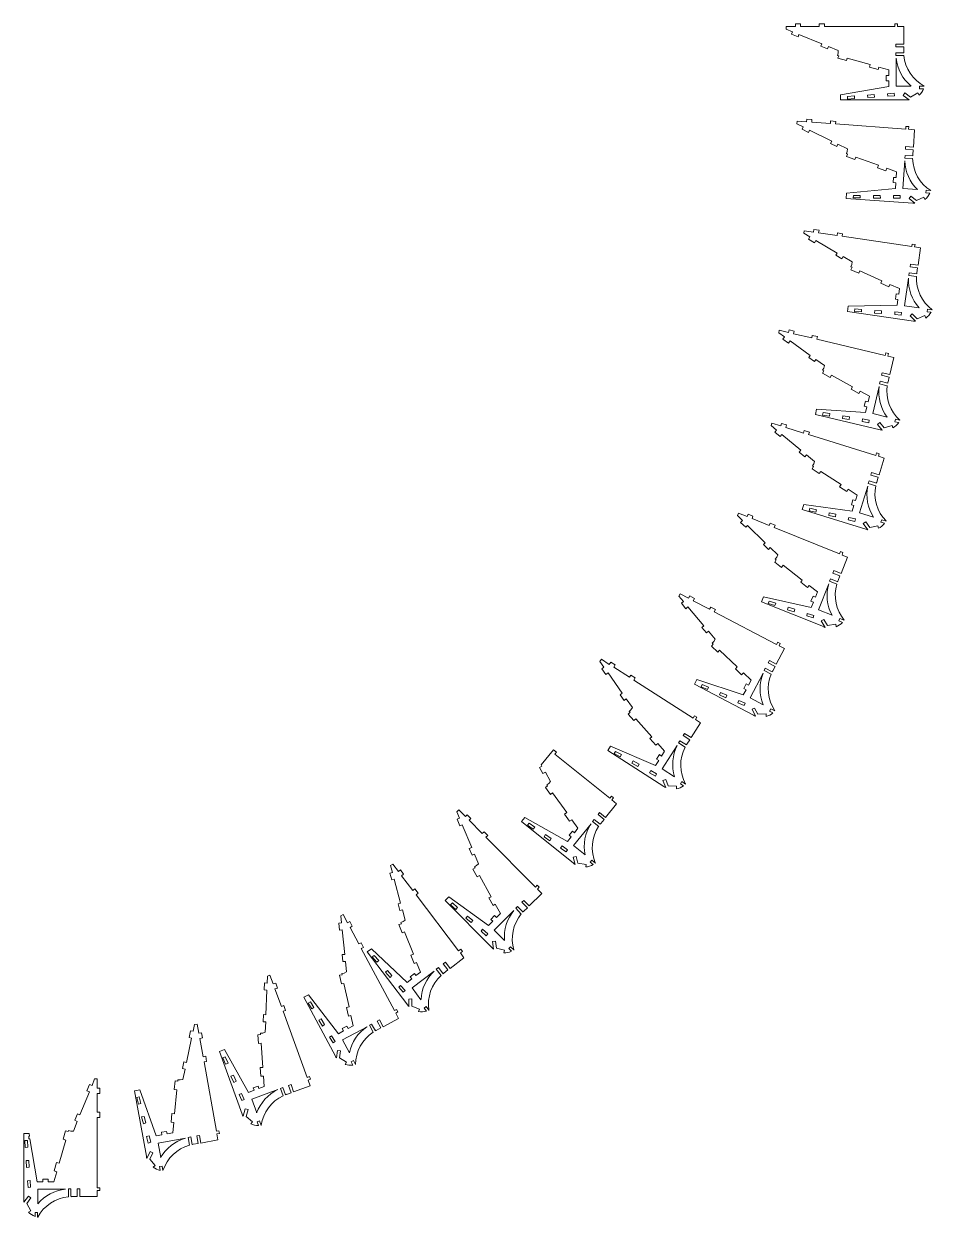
# Model space of a CAD drawing. Header units: millimetres. Extents: x -1109 to 903, y -367 to 2320.
# Drawn here: x -133 to 903, y -367 to 994 of the extents above; entities that cross this region are included whole.
import ezdxf

# ---------------------------------------------------------------- set-up
doc = ezdxf.new("R2010")
doc.units = ezdxf.units.MM

msp = doc.modelspace()

# ---------------------------------------------------------------- linework, layer by layer
at = {"color": 7, "linetype": 'Continuous', "lineweight": 15}
for p, q in [((747.4, 994.3), (747.4, 991.3)), ((753.4, 994.3), (747.4, 994.3)), ((753.4, 994.3), (753.4, 991.3)), ((774.6, 994.3), (774.6, 991.3)), ((780.6, 994.3), (774.6, 994.3)), ((780.6, 994.3), (780.6, 991.3)), ((860.9, 994.3), (860.9, 991.3)), ((864.1, 994.3), (860.9, 994.3)), ((864.1, 994.3), (864.1, 991.3)), ((736.7, 991.3), (736.7, 988.3)), ((747.4, 991.3), (736.7, 991.3)), ((736.7, 988.3), (744.1, 985.3)), ((742.9, 982.5), (744.1, 985.3)), ((750.4, 979.5), (742.9, 982.5)), ((750.4, 979.5), (751.5, 982.2)), ((751.5, 982.2), (777.6, 971.6)), ((774.6, 991.3), (753.4, 991.3)), ((860.9, 991.3), (780.6, 991.3)), ((871, 991.3), (864.1, 991.3)), ((871, 971.3), (871, 991.3)), ((776.5, 968.8), (777.6, 971.6)), ((783.9, 965.7), (776.5, 968.8)), ((783.9, 965.7), (785, 968.5)), ((785, 968.5), (796.1, 964)), ((862.2, 971.3), (871, 971.3)), ((862.2, 968.3), (862.2, 971.3)), ((871, 968.3), (862.2, 968.3)), ((871, 962.6), (871, 968.3)), ((796.1, 961), (795.3, 958.4)), ((795.3, 958.4), (796.8, 958)), ((795.9, 955.1), (796.8, 958)), ((805.6, 952.4), (795.9, 955.1)), ((796.1, 964), (796.1, 961)), ((805.6, 952.4), (806.4, 955.3)), ((806.4, 955.3), (832.9, 947.8)), ((862.2, 961.3), (871, 961.3)), ((862.2, 958.3), (862.2, 961.3)), ((871.2, 958.3), (862.2, 958.3)), ((862.5, 955.1), (862.5, 923.4)), ((832, 944.9), (832.9, 947.8)), ((841.7, 942.2), (832, 944.9)), ((841.7, 942.2), (842.5, 945.1)), ((842.5, 945.1), (854, 941.9)), ((854, 941.9), (854, 935.4)), ((851, 935.4), (851, 929.4)), ((854, 935.4), (851, 935.4)), ((851, 929.4), (854, 929.4)), ((854, 929.4), (854, 922.7)), ((854, 922.7), (798.9, 913.5)), ((798.9, 913.5), (798.9, 907.5)), ((814.7, 912.1), (806.9, 911.6)), ((814.9, 909.1), (814.7, 912.1)), ((837.4, 913.7), (829.7, 913.1)), ((829.7, 913.1), (829.9, 910.2)), ((837.8, 910.7), (837.4, 913.7)), ((860.2, 915.3), (852.4, 914.7)), ((852.4, 914.7), (852.8, 911.8)), ((852.8, 911.8), (860.4, 912.3)), ((860.4, 912.3), (860.2, 915.3)), ((862.5, 923.4), (879.3, 923.4)), ((872.4, 915.5), (870.4, 912.8)), ((870.4, 912.8), (877.4, 907.7)), ((878.9, 910.8), (872.4, 915.5)), ((887, 915.5), (878.9, 910.8)), ((888.6, 912.9), (887, 915.5)), ((894.3, 923.3), (889.1, 923.3)), ((889.1, 923.3), (889.1, 920.3)), ((889.1, 920.3), (893.5, 920.3)), ((798.9, 907.5), (875.1, 907.6)), ((806.9, 911.6), (806.9, 908.6)), ((806.9, 908.6), (814.9, 909.1)), ((829.9, 910.2), (837.8, 910.7)), ((760.4, 885.6), (760.1, 882.6)), ((766.3, 885.1), (760.4, 885.6)), ((766.3, 885.1), (766.1, 882.1)), ((749.5, 883.3), (749.2, 880.3)), ((749.2, 880.3), (756.4, 876.8)), ((760.1, 882.6), (749.5, 883.3)), ((755.1, 874.1), (756.4, 876.8)), ((762.2, 870.5), (755.1, 874.1)), ((762.2, 870.5), (763.6, 873.2)), ((763.6, 873.2), (788.9, 860.7)), ((787.3, 880.6), (766.1, 882.1)), ((787.5, 883.6), (787.3, 880.6)), ((793.5, 883.1), (787.5, 883.6)), ((793.5, 883.1), (793.3, 880.2)), ((873.3, 874.3), (793.3, 880.2)), ((873.5, 877.3), (873.3, 874.3)), ((876.8, 877.1), (873.5, 877.3)), ((876.8, 877.1), (876.6, 874.1)), ((883.4, 873.6), (876.6, 874.1)), ((882, 853.7), (883.4, 873.6)), ((787.5, 858), (788.9, 860.7)), ((794.7, 854.4), (787.5, 858)), ((794.7, 854.4), (796, 857.1)), ((796, 857.1), (806.8, 851.8)), ((806.6, 848.8), (805.6, 846.3)), ((805.6, 846.3), (807, 845.8)), ((805.9, 842.9), (807, 845.8)), ((806.8, 851.8), (806.6, 848.8)), ((872.2, 841.3), (872.5, 844.3)), ((872.5, 844.3), (881.3, 843.7)), ((873, 851.3), (873.2, 854.3)), ((881.8, 850.7), (873, 851.3)), ((873.2, 854.3), (882, 853.7)), ((881.3, 844.9), (881.8, 850.7)), ((815.3, 839.5), (805.9, 842.9)), ((815.3, 839.5), (816.4, 842.4)), ((816.4, 842.4), (842.2, 833)), ((841.2, 830.2), (842.2, 833)), ((872.3, 838.1), (870, 806.5)), ((881.2, 840.7), (872.2, 841.3)), ((850.6, 826.7), (841.2, 830.2)), ((850.6, 826.7), (851.6, 829.6)), ((851.6, 829.6), (862.9, 825.5)), ((859.5, 819.2), (859, 813.2)), ((862.4, 819), (859.5, 819.2)), ((862.9, 825.5), (862.4, 819)), ((861.5, 806.4), (805.9, 801.3)), ((859, 813.2), (862, 813)), ((862, 813), (861.5, 806.4)), ((870, 806.5), (886.8, 805.2)), ((896.6, 804.5), (896.3, 801.5)), ((901.8, 804.1), (896.6, 804.5)), ((805.9, 801.3), (805.5, 795.3)), ((805.5, 795.3), (881.4, 789.8)), ((813.7, 798.7), (813.5, 795.7)), ((813.5, 795.7), (821.5, 795.7)), ((821.5, 798.7), (813.7, 798.7)), ((821.5, 795.7), (821.5, 798.7)), ((844.3, 798.6), (836.5, 798.6)), ((836.5, 798.6), (836.5, 795.6)), ((836.5, 795.6), (844.5, 795.6)), ((844.5, 795.6), (844.3, 798.6)), ((867.1, 798.5), (859.3, 798.6)), ((859.3, 798.6), (859.5, 795.6)), ((859.5, 795.6), (867.1, 795.6)), ((867.1, 795.6), (867.1, 798.5)), ((879.3, 797.9), (877.1, 795.3)), ((877.1, 795.3), (883.7, 789.7)), ((885.5, 792.7), (879.3, 797.9)), ((893.9, 796.8), (885.5, 792.7)), ((895.2, 794.1), (893.9, 796.8)), ((896.3, 801.5), (900.7, 801.2)), ((757.4, 758.4), (756.9, 755.4)), ((756.9, 755.4), (763.8, 751.3)), ((768, 756.8), (757.4, 758.4)), ((762.3, 748.8), (763.8, 751.3)), ((769.2, 744.7), (762.3, 748.8)), ((768.4, 759.8), (768, 756.8)), ((774.4, 758.9), (768.4, 759.8)), ((774.4, 758.9), (773.9, 756)), ((794.9, 752.9), (773.9, 756)), ((795.4, 755.8), (794.9, 752.9)), ((801.3, 755), (795.4, 755.8)), ((801.3, 755), (800.9, 752)), ((880.2, 740.3), (800.9, 752)), ((769.2, 744.7), (770.7, 747.3)), ((770.7, 747.3), (795, 732.9)), ((880.7, 743.2), (880.2, 740.3)), ((883.9, 742.8), (880.7, 743.2)), ((883.9, 742.8), (883.4, 739.8)), ((890.3, 738.8), (883.4, 739.8)), ((887.4, 719), (890.3, 738.8)), ((793.5, 730.3), (795, 732.9)), ((800.4, 726.2), (793.5, 730.3)), ((800.4, 726.2), (801.9, 728.8)), ((801.9, 728.8), (812.2, 722.7)), ((812.2, 722.7), (811.8, 719.7)), ((811.8, 719.7), (810.6, 717.3)), ((810.6, 717.3), (812, 716.7)), ((810.7, 713.9), (812, 716.7)), ((819.9, 709.8), (810.7, 713.9)), ((819.9, 709.8), (821.1, 712.6)), ((821.1, 712.6), (846.2, 701.3)), ((876.7, 707.4), (877.2, 710.4)), ((877.2, 710.4), (885.9, 709.1)), ((878.2, 717.3), (878.6, 720.3)), ((886.9, 716), (878.2, 717.3)), ((878.6, 720.3), (887.4, 719)), ((886.1, 710.4), (886.9, 716)), ((845, 698.6), (846.2, 701.3)), ((854.1, 694.5), (845, 698.6)), ((854.1, 694.5), (855.3, 697.2)), ((855.3, 697.2), (866.3, 692.3)), ((876.6, 704.2), (872, 672.8)), ((885.7, 706.1), (876.7, 707.4)), ((862.3, 686.3), (861.5, 680.4)), ((865.3, 685.9), (862.3, 686.3)), ((866.3, 692.3), (865.3, 685.9)), ((807.6, 672.4), (806.7, 666.4)), ((863.5, 673.4), (807.6, 672.4)), ((815.2, 669.2), (814.8, 666.3)), ((823, 668.6), (815.2, 669.2)), ((822.8, 665.7), (823, 668.6)), ((837.9, 667.5), (837.7, 664.5)), ((845.7, 666.9), (837.9, 667.5)), ((861.5, 680.4), (864.4, 680)), ((864.4, 680), (863.5, 673.4)), ((872, 672.8), (888.6, 670.4)), ((898.3, 668.9), (897.8, 665.9)), ((903.4, 668.1), (898.3, 668.9)), ((806.7, 666.4), (882.1, 655.3)), ((814.8, 666.3), (822.8, 665.7)), ((837.7, 664.5), (845.7, 663.9)), ((845.7, 663.9), (845.7, 666.9)), ((868.5, 665.2), (860.7, 665.8)), ((860.7, 665.8), (860.7, 662.8)), ((860.7, 662.8), (868.2, 662.2)), ((868.2, 662.2), (868.5, 665.2)), ((880.6, 663.6), (878.2, 661.2)), ((878.2, 661.2), (884.4, 655.1)), ((886.3, 658), (880.6, 663.6)), ((895.1, 661.5), (886.3, 658)), ((896.2, 658.7), (895.1, 661.5)), ((897.8, 665.9), (902.1, 665.3)), ((729, 644.8), (728.4, 641.9)), ((728.4, 641.9), (734.9, 637.2)), ((739.5, 642.3), (729, 644.8)), ((740.2, 645.3), (739.5, 642.3)), ((746, 643.9), (740.2, 645.3)), ((746, 643.9), (745.3, 640.9)), ((766, 636), (745.3, 640.9)), ((733.1, 634.8), (734.9, 637.2)), ((739.6, 630.1), (733.1, 634.8)), ((739.6, 630.1), (741.4, 632.6)), ((741.4, 632.6), (764.3, 616.1)), ((766.7, 639), (766, 636)), ((772.5, 637.6), (766.7, 639)), ((772.5, 637.6), (771.8, 634.7)), ((849.9, 616.1), (771.8, 634.7)), ((762.6, 613.7), (764.3, 616.1)), ((769.1, 609), (762.6, 613.7)), ((850.6, 619.1), (849.9, 616.1)), ((853.7, 618.3), (850.6, 619.1)), ((853.7, 618.3), (853, 615.4)), ((859.7, 613.8), (853, 615.4)), ((855.1, 594.3), (859.7, 613.8)), ((769.1, 609), (770.8, 611.5)), ((770.8, 611.5), (780.6, 604.5)), ((779.9, 601.6), (778.5, 599.2)), ((778.5, 599.2), (779.8, 598.5)), ((780.6, 604.5), (779.9, 601.6)), ((778.3, 595.9), (779.8, 598.5)), ((787.1, 591), (778.3, 595.9)), ((787.1, 591), (788.5, 593.7)), ((788.5, 593.7), (812.6, 580.3)), ((843.5, 583.7), (844.2, 586.6)), ((844.2, 586.6), (852.8, 584.6)), ((845.8, 593.5), (846.5, 596.4)), ((854.4, 591.4), (845.8, 593.5)), ((846.5, 596.4), (855.1, 594.3)), ((853.1, 585.8), (854.4, 591.4)), ((811.1, 577.7), (812.6, 580.3)), ((819.9, 572.8), (811.1, 577.7)), ((819.9, 572.8), (821.3, 575.4)), ((821.3, 575.4), (831.8, 569.6)), ((843.1, 580.5), (835.8, 549.7)), ((852.3, 581.6), (843.5, 583.7)), ((827.4, 563.9), (826, 558.1)), ((826, 558.1), (828.9, 557.4)), ((830.3, 563.2), (827.4, 563.9)), ((831.8, 569.6), (830.3, 563.2)), ((771.6, 554.8), (770.3, 548.9)), ((770.3, 548.9), (844.3, 531.4)), ((827.4, 550.9), (771.6, 554.8)), ((779, 551), (778.3, 548.1)), ((778.3, 548.1), (786.2, 546.8)), ((786.6, 549.7), (779, 551)), ((786.2, 546.8), (786.6, 549.7)), ((801.4, 547.3), (801, 544.3)), ((809.1, 546), (801.4, 547.3)), ((808.9, 543), (809.1, 546)), ((828.9, 557.4), (827.4, 550.9)), ((835.8, 549.7), (852.1, 545.8)), ((720.5, 538.9), (719.6, 536)), ((719.6, 536), (725.8, 530.9)), ((730.7, 535.7), (720.5, 538.9)), ((723.9, 528.6), (725.8, 530.9)), ((731.6, 538.6), (730.7, 535.7)), ((737.4, 536.8), (731.6, 538.6)), ((737.4, 536.8), (736.5, 533.9)), ((756.7, 527.6), (736.5, 533.9)), ((801, 544.3), (808.9, 543)), ((824, 543.6), (823.7, 540.6)), ((823.7, 540.6), (831.2, 539.4)), ((831.7, 542.3), (824, 543.6)), ((831.2, 539.4), (831.7, 542.3)), ((843.6, 539.7), (841, 537.5)), ((841, 537.5), (846.6, 531)), ((848.8, 533.6), (843.6, 539.7)), ((857.8, 536.3), (848.8, 533.6)), ((858.7, 533.5), (857.8, 536.3)), ((861.7, 543.5), (861, 540.5)), ((861, 540.5), (865.2, 539.5)), ((866.7, 542.2), (861.7, 543.5)), ((730.1, 523.5), (723.9, 528.6)), ((730.1, 523.5), (732, 525.8)), ((732, 525.8), (753.7, 507.9)), ((757.6, 530.5), (756.7, 527.6)), ((763.4, 528.7), (757.6, 530.5)), ((763.4, 528.7), (762.5, 525.8)), ((839.1, 502), (762.5, 525.8)), ((751.8, 505.6), (753.7, 507.9)), ((758, 500.5), (751.8, 505.6)), ((840, 504.9), (839.1, 502)), ((843.1, 504), (840, 504.9)), ((843.1, 504), (842.2, 501.1)), ((758, 500.5), (759.9, 502.8)), ((759.9, 502.8), (769.2, 495.1)), ((768.3, 492.3), (766.8, 490)), ((766.8, 490), (768, 489.3)), ((769.2, 495.1), (768.3, 492.3)), ((848.8, 499), (842.2, 501.1)), ((842.9, 479.9), (848.8, 499)), ((766.4, 486.7), (768, 489.3)), ((774.7, 481.3), (766.4, 486.7)), ((774.7, 481.3), (776.4, 483.8)), ((776.4, 483.8), (799.5, 468.8)), ((833.5, 479.7), (834.4, 482.6)), ((842, 477.1), (833.5, 479.7)), ((834.4, 482.6), (842.9, 479.9)), ((840.3, 471.6), (842, 477.1)), ((797.8, 466.3), (799.5, 468.8)), ((806.2, 460.8), (797.8, 466.3)), ((806.2, 460.8), (807.8, 463.4)), ((807.8, 463.4), (817.9, 456.8)), ((829.9, 467), (820.5, 436.7)), ((830.6, 470.1), (831.5, 473)), ((839.2, 467.5), (830.6, 470.1)), ((831.5, 473), (839.9, 470.4)), ((813.1, 451.5), (811.3, 445.8)), ((816, 450.6), (813.1, 451.5)), ((817.9, 456.8), (816, 450.6)), ((682.4, 436.2), (681.3, 433.4)), ((692.4, 432.2), (682.4, 436.2)), ((756.9, 446.2), (755.1, 440.4)), ((755.1, 440.4), (827.8, 417.8)), ((812.2, 438.5), (756.9, 446.2)), ((763.9, 441.9), (763, 439)), ((763, 439), (770.8, 437.2)), ((771.5, 440.1), (763.9, 441.9)), ((770.8, 437.2), (771.5, 440.1)), ((786.1, 436.7), (785.4, 433.7)), ((793.7, 434.9), (786.1, 436.7)), ((811.3, 445.8), (814.2, 444.9)), ((814.2, 444.9), (812.2, 438.5)), ((820.5, 436.7), (836.6, 431.7)), ((681.3, 433.4), (687, 427.8)), ((684.9, 425.7), (687, 427.8)), ((690.7, 420.1), (684.9, 425.7)), ((690.7, 420.1), (692.8, 422.2)), ((693.5, 435), (692.4, 432.2)), ((692.8, 422.2), (713, 402.5)), ((699, 432.7), (693.5, 435)), ((699, 432.7), (697.9, 429.9)), ((717.6, 422), (697.9, 429.9)), ((718.7, 424.8), (717.6, 422)), ((724.3, 422.5), (718.7, 424.8)), ((724.3, 422.5), (723.2, 419.7)), ((785.4, 433.7), (793.2, 431.9)), ((793.2, 431.9), (793.7, 434.9)), ((808.3, 431.4), (807.8, 428.5)), ((807.8, 428.5), (815.2, 426.7)), ((815.9, 429.6), (808.3, 431.4)), ((815.2, 426.7), (815.9, 429.6)), ((827.6, 426.2), (824.9, 424.2)), ((824.9, 424.2), (830.1, 417.3)), ((832.4, 419.8), (827.6, 426.2)), ((845.9, 428.7), (845, 425.9)), ((845, 425.9), (849.2, 424.6)), ((850.9, 427.2), (845.9, 428.7)), ((797.6, 389.6), (723.2, 419.7)), ((841.6, 421.9), (832.4, 419.8)), ((842.3, 419), (841.6, 421.9)), ((710.9, 400.4), (713, 402.5)), ((716.6, 394.8), (710.9, 400.4)), ((716.6, 394.8), (718.7, 396.9)), ((718.7, 396.9), (727.3, 388.6)), ((723.8, 380.4), (725.6, 382.8)), ((726.2, 385.8), (724.5, 383.7)), ((724.5, 383.7), (725.6, 382.8)), ((727.3, 388.6), (726.2, 385.8)), ((798.7, 392.4), (797.6, 389.6)), ((801.7, 391.2), (798.7, 392.4)), ((799.5, 367.3), (807, 385.8)), ((801.7, 391.2), (800.6, 388.4)), ((807, 385.8), (800.6, 388.4)), ((731.7, 374.3), (723.8, 380.4)), ((731.7, 374.3), (733.5, 376.7)), ((733.5, 376.7), (755.3, 359.8)), ((790.2, 367.8), (791.3, 370.6)), ((798.3, 364.5), (790.2, 367.8)), ((791.3, 370.6), (799.5, 367.3)), ((753.5, 357.4), (755.3, 359.8)), ((761.4, 351.3), (753.5, 357.4)), ((785.5, 355.5), (773.6, 326)), ((786.4, 358.6), (787.5, 361.3)), ((794.8, 355.2), (786.4, 358.6)), ((787.5, 361.3), (795.7, 358)), ((796.2, 359.2), (798.3, 364.5)), ((615.9, 344.1), (614.5, 341.4)), ((614.5, 341.4), (619.7, 335.3)), ((625.4, 339.1), (615.9, 344.1)), ((626.8, 341.8), (625.4, 339.1)), ((632.1, 339), (626.8, 341.8)), ((711, 340.8), (708.7, 335.2)), ((765.5, 328.6), (711, 340.8)), ((761.4, 351.3), (763.2, 353.7)), ((763.2, 353.7), (772.7, 346.3)), ((767.5, 341.4), (765.2, 335.9)), ((770.2, 340.3), (767.5, 341.4)), ((772.7, 346.3), (770.2, 340.3)), ((617.4, 333.4), (619.7, 335.3)), ((622.5, 327.2), (617.4, 333.4)), ((622.5, 327.2), (624.8, 329.2)), ((624.8, 329.2), (643, 307.6)), ((632.1, 339), (630.7, 336.3)), ((649.5, 326.5), (630.7, 336.3)), ((650.9, 329.1), (649.5, 326.5)), ((656.2, 326.3), (650.9, 329.1)), ((708.7, 335.2), (779.3, 306.7)), ((717.6, 335.9), (716.5, 333.1)), ((716.5, 333.1), (724.1, 330.7)), ((725.1, 333.5), (717.6, 335.9)), ((724.1, 330.7), (725.1, 333.5)), ((739.3, 328.9), (738.4, 326)), ((746.7, 326.5), (739.3, 328.9)), ((765.2, 335.9), (768, 334.7)), ((768, 334.7), (765.5, 328.6)), ((656.2, 326.3), (654.8, 323.7)), ((725.9, 286.4), (654.8, 323.7)), ((738.4, 326), (746, 323.6)), ((746, 323.6), (746.7, 326.5)), ((761, 321.8), (760.3, 318.9)), ((760.3, 318.9), (767.5, 316.6)), ((768.4, 319.4), (761, 321.8)), ((767.5, 316.6), (768.4, 319.4)), ((773.6, 326), (789.2, 319.7)), ((779.8, 315), (777, 313.2)), ((777, 313.2), (781.5, 305.9)), ((784.1, 308.2), (779.8, 315)), ((798.3, 316), (797.1, 313.2)), ((797.1, 313.2), (801.2, 311.6)), ((803.1, 314.1), (798.3, 316)), ((640.7, 305.6), (643, 307.6)), ((645.9, 299.5), (640.7, 305.6)), ((645.9, 299.5), (648.2, 301.5)), ((648.2, 301.5), (655.9, 292.3)), ((793.4, 309.5), (784.1, 308.2)), ((793.8, 306.6), (793.4, 309.5)), ((651.6, 284.5), (653.7, 286.7)), ((654.5, 289.6), (652.6, 287.7)), ((652.6, 287.7), (653.7, 286.7)), ((655.9, 292.3), (654.5, 289.6)), ((727.3, 289.1), (725.9, 286.4)), ((730.2, 287.6), (727.3, 289.1)), ((730.2, 287.6), (728.8, 284.9)), ((658.9, 277.6), (651.6, 284.5)), ((658.9, 277.6), (660.9, 279.8)), ((660.9, 279.8), (680.9, 260.9)), ((725.6, 264), (734.9, 281.7)), ((734.9, 281.7), (728.8, 284.9)), ((526.1, 269.5), (524.4, 266.9)), ((524.4, 266.9), (529, 260.4)), ((535.1, 263.7), (526.1, 269.5)), ((526.6, 258.7), (529, 260.4)), ((531.2, 252.1), (526.6, 258.7)), ((536.7, 266.2), (535.1, 263.7)), ((541.7, 263), (536.7, 266.2)), ((541.7, 263), (540.1, 260.5)), ((558, 249), (540.1, 260.5)), ((678.9, 258.7), (680.9, 260.9)), ((686.1, 251.8), (678.9, 258.7)), ((711.8, 256.6), (713.1, 259.3)), ((713.1, 259.3), (721, 255.1)), ((716.4, 265.5), (717.8, 268.1)), ((724.2, 261.4), (716.4, 265.5)), ((717.8, 268.1), (725.6, 264)), ((721.5, 256.3), (724.2, 261.4)), ((531.2, 252.1), (533.6, 253.9)), ((533.6, 253.9), (549.9, 230.8)), ((559.6, 251.5), (558, 249)), ((564.7, 248.3), (559.6, 251.5)), ((564.7, 248.3), (563.1, 245.8)), ((630.7, 202.5), (563.1, 245.8)), ((634.9, 246.3), (632.2, 241)), ((688, 228.8), (634.9, 246.3)), ((686.1, 251.8), (688.2, 254)), ((688.2, 254), (696.9, 245.8)), ((696.9, 245.8), (693.9, 240)), ((710.6, 253.6), (695.8, 225.5)), ((719.8, 252.4), (711.8, 256.6)), ((632.2, 241), (699.6, 205.6)), ((641.1, 240.8), (639.7, 238.2)), ((639.7, 238.2), (647, 235)), ((648.2, 237.7), (641.1, 240.8)), ((647, 235), (648.2, 237.7)), ((662, 231.7), (660.8, 228.9)), ((669.1, 228.6), (662, 231.7)), ((691.1, 234.7), (688, 228.8)), ((691.2, 241.4), (688.4, 236.1)), ((688.4, 236.1), (691.1, 234.7)), ((693.9, 240), (691.2, 241.4)), ((547.4, 229), (549.9, 230.8)), ((552, 222.5), (547.4, 229)), ((552, 222.5), (554.5, 224.2)), ((554.5, 224.2), (561.4, 214.4)), ((660.8, 228.9), (668.1, 225.7)), ((668.1, 225.7), (669.1, 228.6)), ((682.9, 222.5), (681.9, 219.7)), ((681.9, 219.7), (688.8, 216.7)), ((690, 219.4), (682.9, 222.5)), ((688.8, 216.7), (690, 219.4)), ((695.8, 225.5), (710.7, 217.7)), ((556.5, 207), (558.7, 209)), ((563.1, 199.6), (556.5, 207)), ((559.8, 211.9), (557.7, 210.1)), ((557.7, 210.1), (558.7, 209)), ((561.4, 214.4), (559.8, 211.9)), ((632.3, 205.1), (630.7, 202.5)), ((635, 203.3), (632.3, 205.1)), ((700.9, 213.9), (697.9, 212.4)), ((697.9, 212.4), (701.7, 204.7)), ((704.5, 206.7), (700.9, 213.9)), ((713.9, 207.1), (704.5, 206.7)), ((714, 204.1), (713.9, 207.1)), ((719.4, 213.1), (718, 210.4)), ((718, 210.4), (721.8, 208.4)), ((724, 210.7), (719.4, 213.1)), ((563.1, 199.6), (565.3, 201.6)), ((565.3, 201.6), (583.6, 181)), ((628.4, 180.2), (639.2, 197.1)), ((635, 203.3), (633.4, 200.8)), ((639.2, 197.1), (633.4, 200.8)), ((581.4, 179), (583.6, 181)), ((588, 171.5), (581.4, 179)), ((619.4, 182.5), (621, 185)), ((626.8, 177.7), (619.4, 182.5)), ((621, 185), (628.4, 180.2)), ((623.7, 172.8), (626.8, 177.7)), ((471.4, 166.2), (457.5, 148.9)), ((474.7, 163.5), (471.4, 166.2)), ((474.7, 163.5), (472.8, 161.2)), ((536.5, 170.4), (533.3, 165.4)), ((533.3, 165.4), (597.4, 124.3)), ((587.9, 148.4), (536.5, 170.4)), ((542.2, 164.4), (540.6, 161.9)), ((549, 160.7), (542.2, 164.4)), ((588, 171.5), (590.3, 173.5)), ((590.3, 173.5), (598.2, 164.5)), ((598.2, 164.5), (594.7, 159.1)), ((612.5, 171.2), (595.4, 144.4)), ((614, 174), (615.6, 176.6)), ((621.6, 169.2), (614, 174)), ((615.6, 176.6), (623, 171.8)), ((535.5, 111.1), (472.8, 161.2)), ((540.6, 161.9), (547.6, 158.1)), ((547.6, 158.1), (549, 160.7)), ((562.2, 153.5), (560.8, 150.9)), ((560.8, 150.9), (567.8, 147.1)), ((569.1, 149.8), (562.2, 153.5)), ((567.8, 147.1), (569.1, 149.8)), ((591.5, 154), (587.9, 148.4)), ((592.2, 160.7), (589, 155.6)), ((589, 155.6), (591.5, 154)), ((594.7, 159.1), (592.2, 160.7)), ((455.5, 146.2), (458.2, 147.7)), ((459.4, 139.2), (455.5, 146.2)), ((457.5, 148.9), (458.2, 147.7)), ((459.4, 139.2), (462.1, 140.7)), ((462.1, 140.7), (467.9, 130.2)), ((582.3, 142.6), (581, 139.9)), ((581, 139.9), (587.7, 136.2)), ((589.1, 138.9), (582.3, 142.6)), ((587.7, 136.2), (589.1, 138.9)), ((595.4, 144.4), (609.6, 135.4)), ((462.2, 123.4), (464.6, 125.1)), ((468, 115.2), (462.2, 123.4)), ((466, 127.8), (463.8, 126.3)), ((463.8, 126.3), (464.6, 125.1)), ((467.9, 130.2), (466, 127.8)), ((599.5, 132.5), (596.3, 131.2)), ((596.3, 131.2), (599.5, 123.2)), ((602.4, 125), (599.5, 132.5)), ((611.8, 124.6), (602.4, 125)), ((611.7, 121.6), (611.8, 124.6)), ((617.8, 130), (616.2, 127.5)), ((616.2, 127.5), (619.8, 125.2)), ((622.2, 127.2), (617.8, 130)), ((468, 115.2), (470.4, 117)), ((470.4, 117), (486.5, 94.6)), ((537.4, 113.4), (535.5, 111.1)), ((539.9, 111.4), (537.4, 113.4)), ((539.9, 111.4), (538, 109.1)), ((543.4, 104.7), (538, 109.1)), ((363.2, 97.6), (361.1, 95.5)), ((361.1, 95.5), (364.1, 88.1)), ((370.8, 90), (363.2, 97.6)), ((530.9, 89.1), (543.4, 104.7)), ((361.4, 87), (364.1, 88.1)), ((364.4, 79.6), (361.4, 87)), ((372.9, 92.1), (370.8, 90)), ((377.1, 87.9), (372.9, 92.1)), ((377.1, 87.9), (375, 85.8)), ((390, 70.7), (375, 85.8)), ((438.5, 89.1), (434.8, 84.4)), ((434.8, 84.4), (494.3, 36.8)), ((487.3, 61.7), (438.5, 89.1)), ((443.5, 82.5), (441.7, 80.2)), ((450, 78.1), (443.5, 82.5)), ((484, 92.9), (486.5, 94.6)), ((489.8, 84.7), (484, 92.9)), ((489.8, 84.7), (492.3, 86.5)), ((492.3, 86.5), (499.3, 76.7)), ((514.2, 81.8), (494.4, 57)), ((515.9, 84.5), (517.8, 86.8)), ((523, 78.8), (515.9, 84.5)), ((517.8, 86.8), (524.7, 81.3)), ((522.2, 92.3), (524, 94.6)), ((529.1, 86.8), (522.2, 92.3)), ((524, 94.6), (530.9, 89.1)), ((525.5, 82.3), (529.1, 86.8)), ((364.4, 79.6), (367.2, 80.7)), ((367.2, 80.7), (378.1, 54.7)), ((392.1, 72.8), (390, 70.7)), ((396.3, 68.6), (392.1, 72.8)), ((396.3, 68.6), (394.2, 66.5)), ((441.7, 80.2), (448.3, 75.6)), ((448.3, 75.6), (450, 78.1)), ((462.3, 69.5), (460.6, 67.1)), ((468.7, 65.1), (462.3, 69.5)), ((492.9, 73.5), (489.1, 68.8)), ((489.1, 68.8), (491.5, 67)), ((495.2, 71.6), (492.9, 73.5)), ((499.3, 76.7), (495.2, 71.6)), ((375.3, 53.5), (378.1, 54.7)), ((450.8, 9.5), (394.2, 66.5)), ((460.6, 67.1), (467.2, 62.5)), ((467.2, 62.5), (468.7, 65.1)), ((481.1, 56.6), (479.5, 54)), ((487.5, 52.1), (481.1, 56.6)), ((491.5, 67), (487.3, 61.7)), ((494.4, 57), (507.5, 46.5)), ((378.4, 46.1), (375.3, 53.5)), ((378.4, 46.1), (381.1, 47.3)), ((381.1, 47.3), (385.7, 36.2)), ((479.5, 54), (485.8, 49.7)), ((485.8, 49.7), (487.5, 52.1)), ((497.2, 44.7), (493.9, 43.8)), ((493.9, 43.8), (496.1, 35.5)), ((499.3, 36.9), (497.2, 44.7)), ((287.9, 35.9), (285.5, 34.1)), ((285.5, 34.1), (287.6, 26.4)), ((294.4, 27.4), (287.9, 35.9)), ((296.8, 29.2), (294.4, 27.4)), ((300.4, 24.4), (296.8, 29.2)), ((379.3, 30.1), (381.9, 31.5)), ((384.2, 21.3), (379.3, 30.1)), ((383.6, 34.1), (381.2, 32.8)), ((381.2, 32.8), (381.9, 31.5)), ((385.7, 36.2), (383.6, 34.1)), ((508.6, 35.5), (499.3, 36.9)), ((508.1, 32.6), (508.6, 35.5)), ((515.1, 40.3), (513.2, 38)), ((513.2, 38), (516.6, 35.3)), ((519.2, 37.1), (515.1, 40.3)), ((284.7, 25.6), (287.6, 26.4)), ((286.8, 17.8), (284.7, 25.6)), ((286.8, 17.8), (289.7, 18.6)), ((289.7, 18.6), (297, -8.6)), ((300.4, 24.4), (298, 22.6)), ((310.9, 5.7), (298, 22.6)), ((384.2, 21.3), (386.8, 22.8)), ((386.8, 22.8), (400.2, -1.3)), ((313.3, 7.5), (310.9, 5.7)), ((316.9, 2.7), (313.3, 7.5)), ((316.9, 2.7), (314.5, 0.9)), ((363.1, -63), (314.5, 0.9)), ((443.7, -11.7), (457.9, 2.4)), ((452.9, 11.7), (450.8, 9.5)), ((455.2, 9.4), (452.9, 11.7)), ((455.2, 9.4), (453, 7.2)), ((457.9, 2.4), (453, 7.2)), ((294.1, -9.4), (297, -8.6)), ((296.2, -17.2), (294.1, -9.4)), ((351.9, -1.3), (347.7, -5.6)), ((347.7, -5.6), (401.3, -59.6)), ((397.3, -34), (351.9, -1.3)), ((356.1, -8.4), (354, -10.5)), ((354, -10.5), (360, -15.8)), ((362, -13.6), (356.1, -8.4)), ((360, -15.8), (362, -13.6)), ((397.5, -2.7), (400.2, -1.3)), ((402.4, -11.5), (397.5, -2.7)), ((402.4, -11.5), (405, -10)), ((405, -10), (410.8, -20.5)), ((428.3, -14.6), (430.4, -12.5)), ((430.4, -12.5), (436.6, -18.8)), ((435.4, -7.6), (437.5, -5.5)), ((441.6, -13.9), (435.4, -7.6)), ((437.5, -5.5), (443.7, -11.7)), ((231.3, -21.7), (228.7, -23.1)), ((228.7, -23.1), (229.5, -31.1)), ((236.4, -31.2), (231.3, -21.7)), ((296.2, -17.2), (299.1, -16.4)), ((299.1, -16.4), (302.2, -28)), ((373.3, -23.4), (371.3, -25.7)), ((371.3, -25.7), (377.4, -30.9)), ((379.2, -28.6), (373.3, -23.4)), ((404.1, -22.9), (399.9, -27.2)), ((399.9, -27.2), (402, -29.3)), ((426.3, -17.1), (403.7, -39.5)), ((406.2, -25.1), (404.1, -22.9)), ((410.8, -20.5), (406.2, -25.1)), ((434.6, -21.1), (428.3, -14.6)), ((437.5, -17.9), (441.6, -13.9)), ((226.5, -31.4), (229.5, -31.1)), ((227.3, -39.4), (226.5, -31.4)), ((227.3, -39.4), (230.3, -39.1)), ((230.3, -39.1), (233.2, -67.1)), ((239, -29.8), (236.4, -31.2)), ((241.8, -35.1), (239, -29.8)), ((241.8, -35.1), (239.2, -36.5)), ((249.2, -55.2), (239.2, -36.5)), ((295, -33.2), (297.8, -32.1)), ((298.6, -42.5), (295, -33.2)), ((299.8, -29.8), (297.2, -30.7)), ((297.2, -30.7), (297.8, -32.1)), ((302.2, -28), (299.8, -29.8)), ((377.4, -30.9), (379.2, -28.6)), ((390.5, -38.5), (388.7, -40.8)), ((396.4, -43.6), (390.5, -38.5)), ((402, -29.3), (397.3, -34)), ((403.7, -39.5), (415.6, -51.4)), ((251.8, -53.8), (249.2, -55.2)), ((254.6, -59.1), (251.8, -53.8)), ((298.6, -42.5), (301.4, -41.4)), ((301.4, -41.4), (311.5, -67)), ((388.7, -40.8), (394.4, -45.8)), ((394.4, -45.8), (396.4, -43.6)), ((405.1, -52.1), (401.8, -52.6)), ((401.8, -52.6), (403.1, -61.1)), ((406.3, -60), (405.1, -52.1)), ((230.2, -67.4), (233.2, -67.1)), ((231, -75.4), (230.2, -67.4)), ((254.6, -59.1), (252, -60.5)), ((289.8, -131.3), (252, -60.5)), ((263.7, -60.7), (258.9, -64.3)), ((258.9, -64.3), (305, -125)), ((304.3, -99.1), (263.7, -60.7)), ((308.7, -68.1), (311.5, -67)), ((365.5, -61.2), (363.1, -63)), ((367.4, -63.7), (365.1, -65.5)), ((369.2, -71), (365.1, -65.5)), ((367.4, -63.7), (365.5, -61.2)), ((415.4, -62.5), (406.3, -60)), ((414.7, -65.4), (415.4, -62.5)), ((422.4, -58.4), (420.3, -60.5)), ((420.3, -60.5), (423.4, -63.6)), ((426.1, -62.1), (422.4, -58.4)), ((231, -75.4), (234, -75.1)), ((234, -75.1), (235.2, -87)), ((266.9, -68.3), (264.6, -70.1)), ((264.6, -70.1), (269.8, -76.1)), ((272.1, -74.1), (266.9, -68.3)), ((269.8, -76.1), (272.1, -74.1)), ((312.4, -77.4), (308.7, -68.1)), ((312.4, -77.4), (315.2, -76.3)), ((315.2, -76.3), (319.6, -87.5)), ((345.6, -77.9), (348, -76.1)), ((350.9, -84.9), (345.6, -77.9)), ((348, -76.1), (353.3, -83.1)), ((353.3, -83.1), (369.2, -71)), ((145.1, -91.8), (144.8, -99.8)), ((147.9, -90.8), (145.1, -91.8)), ((151.6, -100.8), (147.9, -90.8)), ((227.3, -91), (230.2, -90.4)), ((229.4, -100.8), (227.3, -91)), ((232.5, -88.4), (229.9, -89)), ((229.9, -89), (230.2, -90.4)), ((235.2, -87), (232.5, -88.4)), ((282, -85.4), (279.7, -87.4)), ((279.7, -87.4), (285, -93.4)), ((287.1, -91.3), (282, -85.4)), ((285, -93.4), (287.1, -91.3)), ((309.6, -95), (304.3, -99.1)), ((312.6, -89), (307.8, -92.6)), ((307.8, -92.6), (309.6, -95)), ((335.3, -86.2), (310, -105.4)), ((314.4, -91.4), (312.6, -89)), ((319.6, -87.5), (314.4, -91.4)), ((337.6, -84), (340, -82.2)), ((343.1, -91.2), (337.6, -84)), ((340, -82.2), (345.4, -89.2)), ((346.3, -88.4), (350.9, -84.9)), ((141.4, -107.7), (141.8, -99.7)), ((141.4, -107.7), (144.4, -107.8)), ((141.8, -99.7), (144.8, -99.8)), ((144.4, -107.8), (143.3, -136)), ((154.4, -99.8), (151.6, -100.8)), ((156.4, -105.5), (153.6, -106.5)), ((160.9, -126.4), (153.6, -106.5)), ((156.4, -105.5), (154.4, -99.8)), ((229.4, -100.8), (232.3, -100.2)), ((232.3, -100.2), (238.2, -127.1)), ((297, -102.6), (294.9, -104.7)), ((294.9, -104.7), (299.9, -110.4)), ((302.2, -108.4), (297, -102.6)), ((299.9, -110.4), (302.2, -108.4)), ((310, -105.4), (320.2, -118.8)), ((192, -113.2), (186.7, -116)), ((186.7, -116), (222.5, -183.2)), ((194, -121.2), (191.3, -122.6)), ((226, -157.6), (192, -113.2)), ((198.1, -127.8), (194, -121.2)), ((309.7, -118), (306.3, -118.1)), ((306.3, -118.1), (306.5, -126.7)), ((309.9, -126.1), (309.7, -118)), ((140, -143.9), (140.3, -135.9)), ((140.3, -135.9), (143.3, -136)), ((163.7, -125.4), (160.9, -126.4)), ((165.7, -131.1), (162.9, -132.1)), ((190.3, -207.5), (162.9, -132.1)), ((165.7, -131.1), (163.7, -125.4)), ((191.3, -122.6), (195.6, -129.4)), ((195.6, -129.4), (198.1, -127.8)), ((235.3, -127.7), (238.2, -127.1)), ((237.4, -137.5), (235.3, -127.7)), ((292.4, -129.9), (289.8, -131.3)), ((293.9, -132.7), (291.3, -134.2)), ((294.5, -140.2), (291.3, -134.2)), ((293.9, -132.7), (292.4, -129.9)), ((318.6, -129.7), (309.9, -126.1)), ((317.4, -132.4), (318.6, -129.7)), ((326.1, -126.6), (323.7, -128.4)), ((323.7, -128.4), (326.3, -131.9)), ((329.2, -130.7), (326.1, -126.6)), ((61.9, -147.1), (60.2, -154.9)), ((64.8, -146.6), (61.9, -147.1)), ((66.7, -157.1), (64.8, -146.6)), ((140, -143.9), (143, -144)), ((143, -144), (142.5, -156)), ((206.1, -140.5), (203.5, -142.1)), ((203.5, -142.1), (207.8, -148.9)), ((210.2, -147.1), (206.1, -140.5)), ((207.8, -148.9), (210.2, -147.1)), ((235.7, -149), (230.4, -151.8)), ((237.1, -151.6), (235.7, -149)), ((242.9, -148.5), (237.1, -151.6)), ((237.4, -137.5), (240.3, -136.8)), ((240.3, -136.8), (242.9, -148.5)), ((261.3, -148), (263.9, -146.6)), ((265.5, -156), (261.3, -148)), ((263.9, -146.6), (268.1, -154.4)), ((270.1, -143.3), (272.7, -141.9)), ((274.2, -151.1), (270.1, -143.3)), ((272.7, -141.9), (276.9, -149.7)), ((276.9, -149.7), (294.5, -140.2)), ((58.5, -162.7), (52.6, -190.3)), ((55.6, -162.1), (57.3, -154.3)), ((55.6, -162.1), (58.5, -162.7)), ((57.3, -154.3), (60.2, -154.9)), ((69.7, -156.6), (66.7, -157.1)), ((70.7, -162.5), (67.8, -163)), ((71.5, -183.9), (67.8, -163)), ((70.7, -162.5), (69.7, -156.6)), ((134.1, -158.8), (137.1, -158.6)), ((134.8, -168.8), (134.1, -158.8)), ((139.7, -157), (137, -157.1)), ((137, -157.1), (137.1, -158.6)), ((142.5, -156), (139.7, -157)), ((218.2, -159.9), (215.8, -161.6)), ((215.8, -161.6), (219.8, -168.1)), ((222.3, -166.5), (218.2, -159.9)), ((231.9, -154.4), (226, -157.6)), ((230.4, -151.8), (231.9, -154.4)), ((258.6, -149.8), (230.6, -164.7)), ((269.1, -153.8), (274.2, -151.1)), ((96, -175.8), (90.4, -177.8)), ((123.4, -224.5), (96, -175.8)), ((134.8, -168.8), (137.8, -168.6)), ((137.8, -168.6), (139.8, -196)), ((219.8, -168.1), (222.3, -166.5)), ((224.9, -176.7), (223.7, -185.2)), ((228.3, -177.1), (224.9, -176.7)), ((230.6, -164.7), (238.5, -179.5)), ((48, -197.5), (49.7, -189.7)), ((49.7, -189.7), (52.6, -190.3)), ((74.5, -183.4), (71.5, -183.9)), ((75.6, -189.3), (72.6, -189.8)), ((86.8, -268.8), (72.6, -189.8)), ((75.6, -189.3), (74.5, -183.4)), ((90.4, -177.8), (116.3, -249.4)), ((96.9, -184), (94.1, -185)), ((94.1, -185), (97.3, -192.3)), ((100, -191.1), (96.9, -184)), ((227.2, -185.1), (228.3, -177.1)), ((235.2, -190.1), (227.2, -185.1)), ((233.6, -192.6), (235.2, -190.1)), ((243, -188.2), (240.4, -189.6)), ((240.4, -189.6), (242.4, -193.5)), ((245.5, -192.8), (243, -188.2)), ((48, -197.5), (51, -198.2)), ((51, -198.2), (48.4, -209.9)), ((97.3, -192.3), (100, -191.1)), ((136.8, -196.2), (139.8, -196)), ((137.5, -206.2), (136.8, -196.2)), ((-61, -222.9), (-58, -215.5)), ((-58, -215.5), (-55.2, -216.6)), ((-52.2, -209.2), (-55.2, -216.6)), ((-49.2, -209.2), (-52.2, -209.2)), ((-49.2, -219.9), (-49.2, -209.2)), ((38.7, -221.2), (39.7, -211.3)), ((39.7, -211.3), (42.7, -211.6)), ((42.8, -210.1), (42.7, -211.6)), ((45.5, -210.4), (42.8, -210.1)), ((48.4, -209.9), (45.5, -210.4)), ((106.1, -204.8), (103.4, -206)), ((103.4, -206), (106.6, -213.3)), ((109.3, -211.9), (106.1, -204.8)), ((106.6, -213.3), (109.3, -211.9)), ((134.3, -217.4), (128.6, -219.4)), ((135.3, -220.2), (134.3, -217.4)), ((137.5, -206.2), (140.5, -206)), ((140.5, -206), (141.4, -218)), ((169.1, -216.6), (171.9, -215.6)), ((172.1, -224.9), (169.1, -216.6)), ((171.9, -215.6), (174.9, -223.9)), ((174.9, -223.9), (193.7, -217)), ((193.1, -206.5), (190.3, -207.5)), ((194.2, -209.5), (191.4, -210.6)), ((193.7, -217), (191.4, -210.6)), ((194.2, -209.5), (193.1, -206.5)), ((-58.2, -224), (-68.9, -250.1)), ((-61, -222.9), (-58.2, -224)), ((-46.2, -219.9), (-49.2, -219.9)), ((-46.2, -225.9), (-49.2, -225.9)), ((-49.2, -247.2), (-49.2, -225.9)), ((-46.2, -225.9), (-46.2, -219.9)), ((-0.7, -221.5), (-6.6, -222.6)), ((-6.6, -222.6), (6.8, -297.5)), ((-1.3, -229.8), (-4.2, -230.3)), ((-4.2, -230.3), (-2.3, -238)), ((0.6, -237.3), (-1.3, -229.8)), ((18, -274.2), (-0.7, -221.5)), ((38.7, -221.2), (41.7, -221.5)), ((41.7, -221.5), (39, -248.9)), ((115.4, -225.7), (112.7, -227.1)), ((112.7, -227.1), (115.8, -234)), ((118.5, -232.8), (115.4, -225.7)), ((129.7, -222.2), (123.4, -224.5)), ((156.8, -221.4), (127, -232.2)), ((128.6, -219.4), (129.7, -222.2)), ((141.4, -218), (135.3, -220.2)), ((159.7, -220), (162.5, -219)), ((162.8, -228.5), (159.7, -220)), ((162.5, -219), (165.5, -227.3)), ((166.7, -226.8), (172.1, -224.9)), ((-2.3, -238), (0.6, -237.3)), ((115.8, -234), (118.5, -232.8)), ((119.7, -243.3), (117.3, -251.5)), ((122.9, -244.2), (119.7, -243.3)), ((120.7, -251.9), (122.9, -244.2)), ((127, -232.2), (132.7, -248)), ((-72, -257.6), (-76.5, -268.7)), ((-74.7, -256.4), (-71.7, -249)), ((-74.7, -256.4), (-72, -257.6)), ((-71.7, -249), (-68.9, -250.1)), ((-46.2, -247.2), (-49.2, -247.2)), ((-49.2, -333.4), (-49.2, -253.2)), ((-46.2, -253.2), (-49.2, -253.2)), ((-46.2, -253.2), (-46.2, -247.2)), ((4.3, -251.9), (1.4, -252.6)), ((1.4, -252.6), (3.4, -260.3)), ((6.2, -259.4), (4.3, -251.9)), ((35, -258.6), (36, -248.6)), ((35, -258.6), (38, -258.9)), ((36, -248.6), (39, -248.9)), ((127.9, -258), (120.7, -251.9)), ((126, -260.3), (127.9, -258)), ((136, -257.2), (133.1, -258.3)), ((133.1, -258.3), (134.6, -262.4)), ((137.7, -262.2), (136, -257.2)), ((-133, -271.4), (-133, -347.6)), ((-127, -271.4), (-133, -271.4)), ((-126.5, -274.4), (-127, -271.4)), ((-88.1, -278.1), (-85.4, -268.5)), ((-85.4, -268.5), (-82.5, -269.3)), ((-82.1, -267.9), (-82.5, -269.3)), ((-79.5, -268.7), (-82.1, -267.9)), ((-76.5, -268.7), (-79.5, -268.7)), ((3.4, -260.3), (6.2, -259.4)), ((29.9, -269), (24, -270.1)), ((24, -270.1), (24.6, -273)), ((30.5, -271.9), (29.9, -269)), ((36.9, -270.8), (30.5, -271.9)), ((38, -258.9), (36.9, -270.8)), ((89.7, -268.3), (86.8, -268.8)), ((90.3, -271.5), (87.3, -272)), ((88.5, -278.8), (87.3, -272)), ((90.3, -271.5), (89.7, -268.3)), ((-128.9, -279.4), (-131.9, -279.4)), ((-131.9, -279.4), (-131.4, -287.4)), ((-128.4, -287.2), (-128.9, -279.4)), ((-127.3, -274.4), (-126.5, -274.4)), ((-127.3, -277.4), (-127.3, -274.4)), ((-126, -277.4), (-127.3, -277.4)), ((-117.8, -326.6), (-126, -277.4)), ((-85.2, -278.9), (-92.7, -305.4)), ((-88.1, -278.1), (-85.2, -278.9)), ((9.9, -274), (7, -274.9)), ((7, -274.9), (8.9, -282.3)), ((8.9, -282.3), (11.8, -281.5)), ((11.8, -281.5), (9.9, -274)), ((24.6, -273), (18, -274.2)), ((51.4, -276.8), (20.2, -282.4)), ((20.2, -282.4), (23.2, -298.9)), ((54.5, -275.9), (57.5, -275.4)), ((56.1, -284.8), (54.5, -275.9)), ((57.5, -275.4), (59, -284.1)), ((60.2, -283.8), (65.9, -282.8)), ((64.4, -274.1), (67.3, -273.6)), ((65.9, -282.8), (64.4, -274.1)), ((67.3, -273.6), (68.9, -282.3)), ((68.9, -282.3), (88.5, -278.8)), ((-131.4, -287.4), (-128.4, -287.2)), ((11.1, -292), (7.3, -299.8)), ((10.7, -300.8), (14.2, -293.5)), ((14.2, -293.5), (11.1, -292)), ((-127.4, -302.2), (-130.3, -302.4)), ((-130.3, -302.4), (-129.8, -310.4)), ((-129.8, -310.4), (-126.8, -309.9)), ((-126.8, -309.9), (-127.4, -302.2)), ((-98.3, -314.2), (-95.6, -304.6)), ((-95.6, -304.6), (-92.7, -305.4)), ((16.7, -307.9), (10.7, -300.8)), ((14.5, -309.9), (16.7, -307.9)), ((24.8, -308.6), (21.9, -309.1)), ((21.9, -309.1), (22.6, -313.4)), ((25.7, -313.7), (24.8, -308.6)), ((-125.8, -324.9), (-128.7, -325.4)), ((-128.7, -325.4), (-128.2, -332.9)), ((-125.2, -332.7), (-125.8, -324.9)), ((-111.2, -326.6), (-117.8, -326.6)), ((-111.2, -323.6), (-111.2, -326.6)), ((-105.2, -323.6), (-111.2, -323.6)), ((-105.2, -326.6), (-105.2, -323.6)), ((-98.7, -326.6), (-105.2, -326.6)), ((-95.4, -315), (-98.7, -326.6)), ((-98.3, -314.2), (-95.4, -315)), ((-128.2, -332.9), (-125.2, -332.7)), ((-85.4, -335), (-117.1, -335)), ((-117.1, -335), (-117.1, -351.8)), ((-82.2, -334.7), (-79.2, -334.7)), ((-82.2, -343.7), (-82.2, -334.7)), ((-79.2, -334.7), (-79.2, -343.5)), ((-72.2, -334.7), (-69.2, -334.7)), ((-72.2, -343.5), (-72.2, -334.7)), ((-69.2, -334.7), (-69.2, -343.5)), ((-46.2, -333.4), (-49.2, -333.4)), ((-46.2, -336.6), (-49.2, -336.6)), ((-49.2, -343.5), (-49.2, -336.6)), ((-46.2, -336.6), (-46.2, -333.4)), ((-127.7, -342.9), (-132.8, -349.9)), ((-129.7, -351.4), (-125, -344.9)), ((-125, -359.6), (-129.7, -351.4)), ((-125, -344.9), (-127.7, -342.9)), ((-77.9, -343.5), (-72.2, -343.5)), ((-69.2, -343.5), (-49.2, -343.5)), ((-127.6, -361.1), (-125, -359.6)), ((-117.2, -361.6), (-120.2, -361.6)), ((-120.2, -361.6), (-120.2, -366)), ((-117.2, -366.9), (-117.2, -361.6))]:
    msp.add_line(p, q, dxfattribs=at)
at = {"color": 7, "linetype": 'Continuous', "lineweight": 15, "flags": 128}
for points in [[(245.5, -192.8), (245.5, -192.8), (245.5, -192.8), (245.5, -192.8), (245.5, -192.8), (245.5, -192.8), (245.5, -192.8), (245.6, -192.8), (245.6, -192.8)], [(25.7, -313.7), (25.7, -313.7), (25.7, -313.7), (25.8, -313.7), (25.8, -313.7), (25.8, -313.7), (25.8, -313.7), (25.8, -313.7), (25.8, -313.7)]]:
    msp.add_lwpolyline(points, dxfattribs=at)
at = {"color": 7, "linetype": 'Continuous', "lineweight": 15}
for centre, radius, start, end in [((909.4, 959.7), 47.1, 185.4961, 230.3178), ((915.6, 962.6), 44.6, 180.0178, 181.6183), ((915.6, 962.6), 44.6, 185.4844, 241.5773), ((875.1, 927.2), 19.7, 313.3396, 339.4928), ((875.1, 927.2), 19.7, 348.5944, 348.797), ((875.1, 927.2), 19.7, 270.0178, 276.758), ((925.8, 841.7), 44.6, 175.8423, 177.4429), ((919.4, 839.2), 47.1, 181.3207, 226.1423), ((925.8, 841.7), 44.6, 181.309, 237.4019), ((882.8, 809.4), 19.7, 344.4189, 344.6215), ((882.8, 809.4), 19.7, 265.8423, 272.5826), ((882.8, 809.4), 19.7, 309.1641, 335.3173), ((930.2, 703.9), 44.6, 171.6119, 173.2124), ((923.6, 701.9), 47.1, 177.0902, 221.9118), ((930.2, 703.9), 44.6, 177.0785, 233.1714), ((884.9, 674.8), 19.7, 340.1885, 340.3911), ((884.9, 674.8), 19.7, 261.6119, 268.3521), ((884.9, 674.8), 19.7, 304.9336, 331.0868), ((896.4, 575.5), 44.6, 166.6518, 168.2524), ((889.8, 574.1), 47.1, 172.1302, 216.9518), ((896.4, 575.5), 44.6, 172.1185, 228.2114), ((848.9, 550.5), 19.7, 256.6518, 263.3921), ((848.9, 550.5), 19.7, 299.9736, 326.1268), ((848.9, 550.5), 19.7, 335.2284, 335.431), ((876.1, 457.4), 47.1, 168.227, 213.0486), ((882.8, 458.4), 44.6, 168.2153, 224.3082), ((882.8, 458.4), 44.6, 162.7487, 164.3492), ((833.6, 436.6), 19.7, 296.0704, 322.2237), ((833.6, 436.6), 19.7, 331.3253, 331.5279), ((833.6, 436.6), 19.7, 252.7487, 259.4889), ((830.7, 342.1), 47.1, 163.4631, 208.2847), ((837.5, 342.5), 44.6, 163.4514, 219.5443), ((837.5, 342.5), 44.6, 157.9847, 159.5853), ((786.7, 324.9), 19.7, 326.5613, 326.7639), ((786.7, 324.9), 19.7, 247.9847, 254.725), ((786.7, 324.9), 19.7, 291.3065, 317.4597), ((754.2, 235.8), 47.1, 157.8183, 202.6399), ((761, 235.6), 44.6, 157.8066, 213.8995), ((761, 235.6), 44.6, 152.34, 153.9405), ((708.7, 223.1), 19.7, 242.34, 249.0802), ((708.7, 223.1), 19.7, 285.6617, 311.815), ((708.7, 223.1), 19.7, 320.9166, 321.1192), ((654.5, 149.7), 47.1, 152.8608, 197.6825), ((661.2, 148.8), 44.6, 152.8491, 208.942), ((661.2, 148.8), 44.6, 147.3825, 148.983), ((608, 140.9), 19.7, 237.3825, 244.1227), ((608, 140.9), 19.7, 280.7043, 306.8575), ((608, 140.9), 19.7, 315.9591, 316.1617), ((553.6, 56), 47.1, 146.8195, 191.6411), ((560.2, 54.5), 44.6, 141.3412, 142.9417), ((560.2, 54.5), 44.6, 146.8078, 202.9007), ((506.5, 52.2), 19.7, 231.3412, 238.0814), ((506.5, 52.2), 19.7, 274.6629, 300.8162), ((506.5, 52.2), 19.7, 309.9178, 310.1204), ((462.5, -47.2), 47.1, 140.3106, 185.1322), ((468.9, -49.5), 44.6, 140.2989, 196.3918), ((468.9, -49.5), 44.6, 134.8322, 136.4328), ((415.3, -45.7), 19.7, 224.8322, 231.5725), ((415.3, -45.7), 19.7, 268.154, 294.3072), ((415.3, -45.7), 19.7, 303.4088, 303.6114), ((367.3, -120.8), 47.1, 132.7255, 177.5471), ((373.3, -123.9), 44.6, 132.7137, 188.8066), ((373.3, -123.9), 44.6, 127.2471, 128.8476), ((320.7, -113), 19.7, 217.2471, 223.9873), ((320.7, -113), 19.7, 260.5689, 286.7221), ((320.7, -113), 19.7, 295.8237, 296.0263), ((284.6, -189), 47.1, 123.5463, 168.3679), ((290.1, -193.1), 44.6, 123.5345, 179.6274), ((290.1, -193.1), 44.6, 118.0679, 119.6684), ((239.9, -174), 19.7, 208.0679, 214.8081), ((239.9, -174), 19.7, 251.3897, 277.5429), ((177, -264), 47.1, 115.414, 160.2356), ((181.9, -268.7), 44.6, 115.4023, 171.4952), ((181.9, -268.7), 44.6, 109.9357, 111.5362), ((134.8, -242.7), 19.7, 199.9357, 206.6759), ((134.8, -242.7), 19.7, 243.2574, 269.4107), ((134.8, -242.7), 19.7, 278.5123, 278.7149), ((64.1, -322.2), 47.1, 105.6416, 150.4632), ((68.1, -327.7), 44.6, 105.6299, 161.7228), ((68.1, -327.7), 44.6, 100.1633, 101.7638), ((26.2, -294.1), 19.7, 190.1633, 196.9035), ((26.2, -294.1), 19.7, 233.485, 259.6382), ((-80.9, -381.9), 47.1, 95.4784, 140.3), ((-113.3, -347.6), 19.7, 180, 186.7402), ((-77.9, -388.1), 44.6, 95.4666, 151.5595), ((-77.9, -388.1), 44.6, 90, 91.6005), ((-113.3, -347.6), 19.7, 223.3218, 249.475), ((-113.3, -347.6), 19.7, 258.5766, 258.7792)]:
    msp.add_arc(centre, radius, start, end, dxfattribs=at)

doc.saveas('drawing.dxf')
